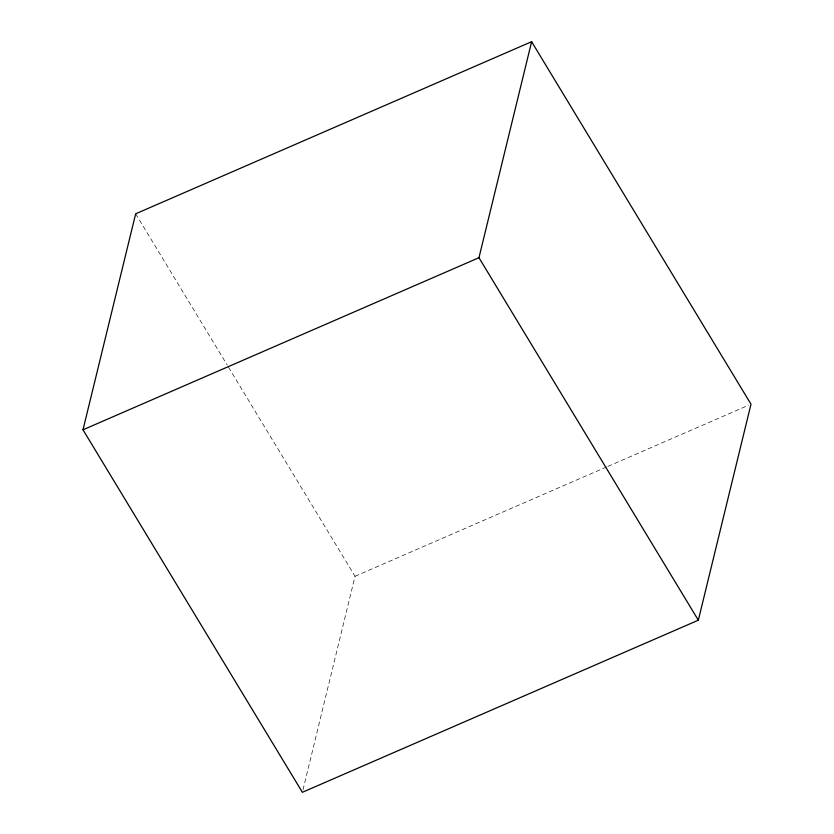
<?xml version="1.0" encoding="UTF-8"?>
<svg xmlns="http://www.w3.org/2000/svg" width="834" height="834" viewBox="0 0 834 834"><rect width="100%" height="100%" fill="white"/><g stroke="black" fill="none" stroke-linecap="round" stroke-linejoin="round"><path stroke-width="0.63" stroke-dasharray="4.17 3.13" d="M302.992 789.777L355.034 576.294L227.849 366.136M355.034 576.294L606.683 466.925M607.871 466.404L748.609 405.23M135.661 213.806L227.182 365.031"/><path stroke-width="1.25" d="M83.004 429.802L135.661 213.806L531.623 41.7L750.996 404.198L698.339 620.194L302.377 792.3L83.004 429.802L478.966 257.706L531.623 41.7M478.966 257.706L698.339 620.194"/></g></svg>
